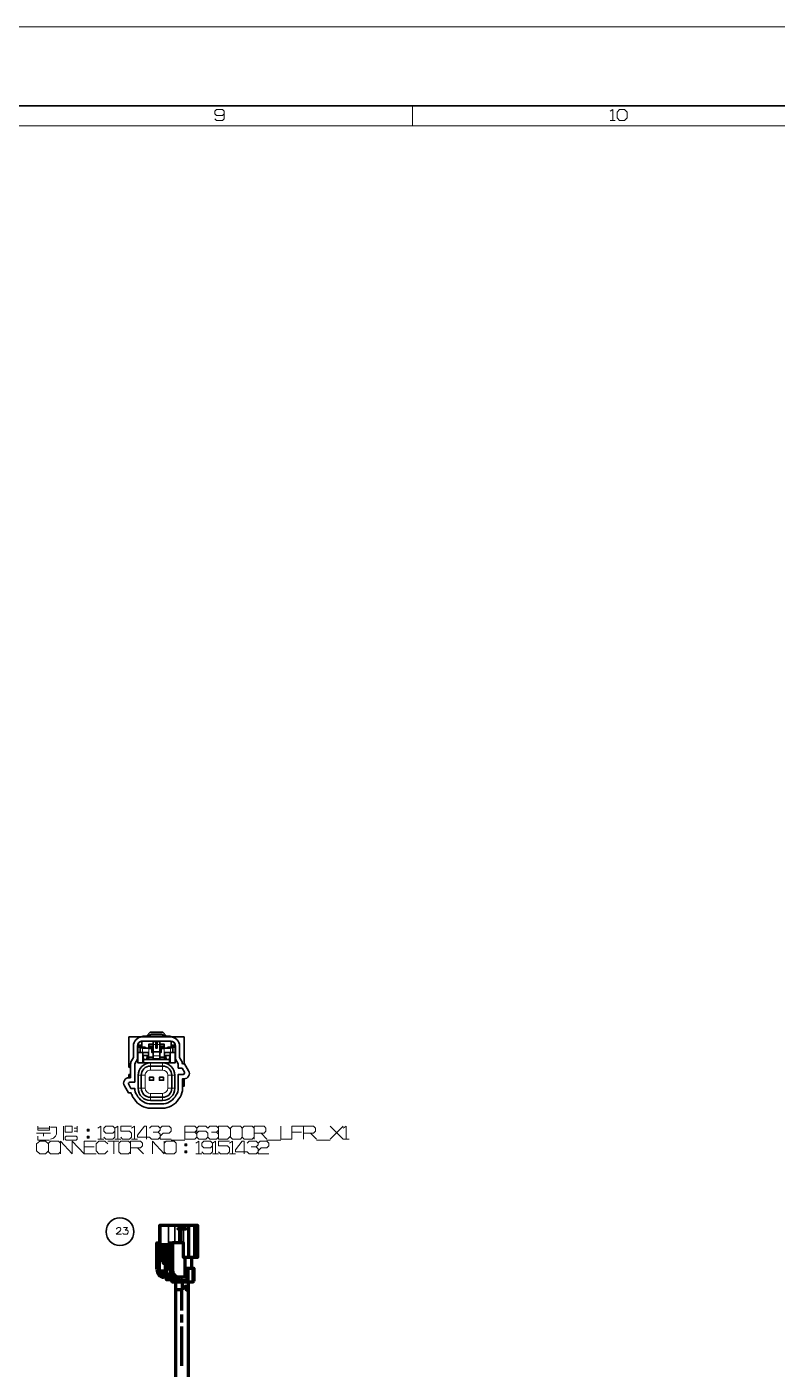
# Model space of a CAD drawing. Header units: millimetres. Extents: x 0 to 174, y 0 to 33.
# Drawn here: x 32.38 to 39.85, y 19.75 to 33.11 of the extents above; entities that cross this region are included whole.
import ezdxf

# ---------------------------------------------------------------- set-up
doc = ezdxf.new("R2010")
doc.units = ezdxf.units.MM
doc.layers.add('PDF_Geomertry', color=7, linetype='Continuous', true_color=0x405f80)

# ---------------------------------------------------------------- blocks, each defined once
blk = doc.blocks.new('SYM_23_019')
at = {"layer": 'PDF_Geomertry', "lineweight": 70}
for points in [[(-0.164, 0.11), (-0.164, 0.285), (-0.156, 0.285), (-0.077, 0.285), (-0.014, 0.285), (0.033, 0.285), (0.052, 0.285), (0.071, 0.285), (0.124, 0.285), (0.128, 0.285), (0.174, 0.285), (0.192, 0.285), (0.196, 0.285), (0.202, 0.285), (0.209, 0.285), (0.209, -0.037), (0.202, -0.037), (0.196, -0.037), (0.192, -0.037), (0.174, -0.037), (0.128, -0.037), (0.124, -0.037), (0.085, -0.037), (0.085, -0.232), (0.026, -0.232), (0.014, -0.232, -0.313864), (-0.046, -0.185), (-0.053, -0.178), (-0.061, -0.171), (-0.062, -0.162), (-0.062, -0.153), (-0.062, 0.089), (-0.171, 0.089), (-0.171, -0.153), (-0.17, -0.162), (-0.169, -0.171)], [(-0.064, -0.061), (-0.072, -0.059), (-0.085, -0.055, 0.199822), (-0.155, -0.055), (-0.157, -0.056), (-0.159, -0.058), (-0.16, -0.059), (-0.16, -0.06), (-0.159, -0.061), (-0.157, -0.062), (-0.152, -0.063), (-0.147, -0.064), (-0.142, -0.064), (-0.143, -0.064), (-0.145, -0.065)], [(-0.117, -0.232, -0.316171), (-0.176, -0.185), (-0.14, -0.185), (-0.14, -0.198), (-0.128, -0.198), (-0.128, -0.171)]]:
    blk.add_lwpolyline(points, format="xyb", dxfattribs=at)
at = {"layer": 'PDF_Geomertry', "lineweight": 35}
for points in [[(-0.156, 0.285), (-0.156, 0.11)], [(-0.077, 0.285), (-0.077, 0.11)], [(-0.014, 0.285), (-0.014, 0.11)], [(0.052, 0.285), (0.052, 0.11)], [(0.071, 0.285), (0.071, 0.11)], [(0.128, -0.037), (0.128, 0.285)], [(0.174, -0.037), (0.174, 0.285)], [(0.196, 0.285), (0.196, -0.037)], [(0.202, 0.285), (0.202, -0.037)], [(-0.155, -0.055), (-0.155, 0.077)], [(-0.139, 0.052), (-0.139, 0.062)], [(-0.139, 0.033), (-0.139, 0.043)], [(-0.139, 0.013), (-0.139, 0.023)], [(-0.117, 0.052), (-0.117, 0.062)], [(-0.117, 0.033), (-0.117, 0.043)], [(-0.117, 0.013), (-0.117, 0.023)], [(-0.085, -0.055), (-0.085, 0.077)], [(-0.096, -0.064), (-0.107, -0.064)], [(-0.084, -0.089), (-0.096, -0.089)], [(-0.062, -0.089), (-0.064, -0.089)], [(-0.194, -0.153), (-0.171, -0.153)], [(-0.062, -0.153), (-0.039, -0.153)], [(-0.052, -0.257), (-0.034, -0.257), (-0.034, -0.256)], [(-0.012, -0.256), (-0.012, -0.257), (-0.034, -0.257), (-0.034, -0.261), (-0.032, -0.266), (-0.031, -0.27), (-0.028, -0.274), (-0.025, -0.276), (-0.022, -0.279), (-0.018, -0.28), (-0.015, -0.28)], [(0.105, -0.257), (-0.012, -0.257), (-0.011, -0.261), (-0.01, -0.266), (-0.008, -0.27), (-0.006, -0.274), (-0.003, -0.276), (0, -0.279), (0.004, -0.28), (0.008, -0.28)], [(0.175, -0.257), (0.163, -0.257)]]:
    blk.add_lwpolyline(points, dxfattribs=at)
at = {"layer": 'PDF_Geomertry', "lineweight": 70}
for points in [[(0.033, 0.11), (0.033, 0.285)], [(0.124, -0.037), (0.124, 0.285)], [(0.192, -0.037), (0.192, 0.285)], [(-0.194, -0.153), (-0.194, 0.11), (-0.156, 0.11)], [(-0.062, 0.077), (-0.085, 0.077), (-0.155, 0.077), (-0.16, 0.077), (-0.16, -0.059)], [(-0.118, -0.033), (-0.105, -0.034), (-0.092, -0.035), (-0.092, 0.002), (-0.118, 0.002), (-0.154, 0.002), (-0.154, -0.033), (-0.151, -0.034), (-0.148, -0.035), (-0.138, -0.033), (-0.128, -0.032)], [(-0.118, 0.002), (-0.118, -0.033), (-0.127, -0.032), (-0.135, -0.031), (-0.144, -0.032), (-0.153, -0.033), (-0.154, -0.033)], [(-0.137, 0.077), (-0.13, 0.085), (-0.117, 0.085), (-0.117, 0.077)], [(-0.124, 0.077), (-0.117, 0.085)], [(-0.107, 0.077), (-0.105, 0.077), (-0.103, 0.078)], [(-0.1, 0.089), (-0.103, 0.077)], [(-0.095, 0.089), (-0.099, 0.077)], [(-0.095, 0.077), (-0.092, 0.077), (-0.09, 0.079), (-0.087, 0.081), (-0.085, 0.083), (-0.083, 0.089)], [(-0.088, 0.077), (-0.085, 0.077), (-0.082, 0.079), (-0.08, 0.081), (-0.078, 0.083), (-0.076, 0.089)], [(-0.077, 0.11), (-0.039, 0.11), (-0.039, -0.153)], [(0.085, -0.037), (0.072, -0.037), (0.072, 0.11), (-0.039, 0.11)], [(-0.145, -0.064), (-0.145, -0.065), (-0.13, -0.065), (-0.124, -0.061), (-0.117, -0.058)], [(-0.107, -0.048), (-0.124, -0.052), (-0.14, -0.058), (-0.14, -0.058), (-0.117, -0.058), (-0.117, -0.05)], [(-0.096, -0.092), (-0.099, -0.094), (-0.103, -0.094), (-0.125, -0.094), (-0.128, -0.094), (-0.128, -0.074), (-0.128, -0.053)], [(-0.128, -0.198), (-0.107, -0.198), (-0.107, -0.094)], [(-0.107, -0.034), (-0.107, -0.049), (-0.107, -0.064), (-0.108, -0.07), (-0.109, -0.078), (-0.112, -0.085), (-0.115, -0.089), (-0.12, -0.093), (-0.125, -0.094)], [(-0.096, -0.146), (-0.096, -0.089), (-0.096, -0.052)], [(-0.085, -0.055), (-0.084, -0.089), (-0.064, -0.089), (-0.064, -0.061)], [(-0.071, -0.059), (-0.071, -0.089)], [(0.154, -0.142), (0.154, -0.037)], [(-0.14, -0.185), (-0.128, -0.171), (-0.169, -0.171), (-0.173, -0.178), (-0.176, -0.185)], [(-0.079, -0.232), (-0.117, -0.232), (-0.129, -0.232)], [(-0.057, -0.175), (-0.057, -0.202), (-0.066, -0.202), (-0.109, -0.202), (-0.109, -0.227), (-0.066, -0.227), (-0.066, -0.202)], [(-0.003, -0.23), (-0.003, -0.232), (-0.027, -0.232), (-0.103, -0.232), (-0.103, -0.256), (-0.027, -0.256), (-0.027, -0.232)], [(-0.1, -0.202), (-0.1, -0.146), (-0.062, -0.146)], [(-0.079, -0.227), (-0.079, -0.232)], [(-0.067, -0.227), (-0.067, -0.232)], [(-0.02, -0.221), (-0.021, -0.227), (-0.066, -0.227)], [(-0.052, -0.256), (-0.052, -0.257), (-0.05, -0.266), (-0.045, -0.274), (-0.036, -0.279), (-0.028, -0.28)], [(-0.051, -0.232), (-0.051, -0.227)], [(0.163, -0.142), (0.163, -0.28), (0.116, -0.28), (0.091, -0.28), (0.008, -0.28), (-0.015, -0.28), (-0.028, -0.28), (-0.04, -0.28), (-0.04, -0.277)], [(0.025, -0.232), (0.025, -0.256), (-0.027, -0.256)], [(-0.014, -0.224), (-0.015, -0.232)], [(0.084, -0.142), (0.105, -0.142), (0.116, -0.142), (0.163, -0.142), (0.175, -0.142), (0.175, -0.257), (0.174, -0.262), (0.17, -0.271), (0.163, -0.277)], [(0.105, -0.142), (0.105, -0.257), (0.104, -0.266), (0.1, -0.274), (0.096, -0.279), (0.093, -0.28), (0.091, -0.28)], [(0.116, -0.28), (0.116, -0.142)]]:
    blk.add_lwpolyline(points, dxfattribs=at)
at = {"layer": 'PDF_Geomertry', "color": 60, "lineweight": 70}
for points in [[(0.046, 0.25), (0.068, 0.25), (0.036, 0.25), (0.013, 0.25)], [(0.042, 0.25), (0.064, 0.25), (0.096, 0.25), (0.074, 0.25)]]:
    blk.add_lwpolyline(points, close=True, dxfattribs=at)
at = {"layer": 'PDF_Geomertry', "lineweight": 70}
for points in [[(-0.096, 0.052), (-0.096, 0.062), (-0.117, 0.062), (-0.139, 0.062), (-0.144, 0.062), (-0.144, 0.052), (-0.139, 0.052), (-0.117, 0.052)], [(-0.096, 0.033), (-0.096, 0.043), (-0.117, 0.043), (-0.139, 0.043), (-0.144, 0.043), (-0.144, 0.033), (-0.139, 0.033), (-0.117, 0.033)], [(-0.096, 0.013), (-0.096, 0.023), (-0.117, 0.023), (-0.139, 0.023), (-0.144, 0.023), (-0.144, 0.013), (-0.139, 0.013), (-0.117, 0.013)]]:
    blk.add_lwpolyline(points, close=True, dxfattribs=at)
for centre, major_axis, ratio, start_param, end_param in [((-0.129, -0.154), (-0.0011, 0.0782), 0.827389, 1.552839, 3.126973), ((0.026, -0.153), (0, 0.0785), 0.829107, 1.568452, 3.138356)]:
    blk.add_ellipse(centre, major_axis=major_axis, ratio=ratio, start_param=start_param, end_param=end_param, dxfattribs=at)

msp = doc.modelspace()

# ---------------------------------------------------------------- linework, layer by layer
at = {"layer": 'PDF_Geomertry', "color": 7, "lineweight": 13}
for points in [[(0, 33.111), (173.622, 33.111)], [(34.345, 32.246), (34.328, 32.229), (34.269, 32.229), (34.252, 32.246), (34.252, 32.272), (34.269, 32.288), (34.328, 32.288), (34.345, 32.272), (34.345, 32.196), (34.328, 32.179), (34.269, 32.179), (34.252, 32.196)], [(36.22, 32.127), (36.22, 32.324)], [(38.189, 32.272), (38.214, 32.288), (38.214, 32.179)], [(38.189, 32.179), (38.24, 32.179)], [(33.532, 23.013), (33.532, 23.014)], [(33.664, 23.008), (33.639, 23.008)], [(33.706, 23.008), (33.68, 23.008)], [(33.812, 23.013), (33.812, 23.014)], [(33.484, 22.964), (33.482, 22.964)], [(33.532, 22.9), (33.532, 22.943)], [(33.597, 22.941), (33.597, 22.854)], [(33.664, 22.979), (33.639, 22.979)], [(33.639, 22.868), (33.706, 22.868)], [(33.706, 22.979), (33.68, 22.979)], [(33.747, 22.854), (33.747, 22.941)], [(33.813, 22.9), (33.813, 22.943)], [(33.86, 22.964), (33.862, 22.964)], [(33.611, 22.726), (33.611, 22.765), (33.611, 22.796)], [(33.733, 22.726), (33.733, 22.765), (33.733, 22.796)], [(33.489, 22.544), (33.521, 22.544), (33.56, 22.544), (33.56, 22.674), (33.521, 22.674), (33.489, 22.674)], [(33.784, 22.674), (33.824, 22.674), (33.855, 22.674)], [(33.733, 22.493), (33.733, 22.454), (33.733, 22.422)], [(33.784, 22.544), (33.824, 22.544), (33.855, 22.544)], [(32.479, 22.098), (32.617, 22.098)], [(32.489, 22.167), (32.489, 22.127), (32.607, 22.127), (32.607, 22.167), (32.607, 22.147), (32.489, 22.147)], [(32.489, 22.068), (32.489, 22.029), (32.607, 22.029)], [(32.548, 22.098), (32.548, 22.068)], [(32.617, 22.157), (32.676, 22.157), (32.676, 22.118), (32.676, 22.088), (32.666, 22.068), (32.646, 22.049), (32.617, 22.039)], [(32.745, 22.167), (32.745, 22.029)], [(32.853, 22.147), (32.883, 22.147)], [(32.853, 22.118), (32.883, 22.118)], [(32.883, 22.167), (32.883, 22.108)], [(32.991, 22.137), (32.991, 22.118)], [(32.991, 22.068), (32.991, 22.049)], [(33.089, 22.147), (33.119, 22.167), (33.119, 22.039)], [(33.257, 22.118), (33.237, 22.098), (33.168, 22.098), (33.148, 22.118), (33.148, 22.147), (33.168, 22.167), (33.237, 22.167), (33.257, 22.147), (33.257, 22.058), (33.237, 22.039), (33.168, 22.039), (33.148, 22.058)], [(33.257, 22.147), (33.286, 22.167), (33.286, 22.039)], [(33.424, 22.167), (33.316, 22.167), (33.316, 22.118), (33.404, 22.118), (33.424, 22.098), (33.424, 22.058), (33.404, 22.039), (33.335, 22.039), (33.316, 22.058)], [(33.424, 22.147), (33.453, 22.167), (33.453, 22.039)], [(33.572, 22.039), (33.572, 22.167), (33.552, 22.167), (33.483, 22.078), (33.483, 22.058), (33.601, 22.058), (33.621, 22.039), (33.69, 22.039), (33.709, 22.058), (33.709, 22.088), (33.69, 22.108), (33.64, 22.108), (33.69, 22.108), (33.709, 22.127), (33.709, 22.147), (33.69, 22.167), (33.621, 22.167), (33.601, 22.147)], [(33.709, 22.147), (33.729, 22.167), (33.798, 22.167), (33.818, 22.147), (33.818, 22.118), (33.798, 22.098), (33.739, 22.098), (33.709, 22.068), (33.709, 22.039), (33.818, 22.039)], [(34.054, 22.108), (34.074, 22.088), (34.074, 22.058), (34.054, 22.039), (33.955, 22.039), (33.955, 22.167), (34.054, 22.167), (34.074, 22.147), (34.074, 22.127), (34.054, 22.108), (33.955, 22.108)], [(34.182, 22.058), (34.202, 22.039), (34.27, 22.039), (34.29, 22.058), (34.29, 22.088), (34.27, 22.108), (34.221, 22.108), (34.27, 22.108), (34.29, 22.127), (34.29, 22.147), (34.27, 22.167), (34.202, 22.167), (34.182, 22.147), (34.162, 22.167), (34.093, 22.167), (34.074, 22.147), (34.074, 22.058), (34.093, 22.039), (34.162, 22.039), (34.182, 22.058), (34.182, 22.098), (34.162, 22.118), (34.093, 22.118), (34.074, 22.098)], [(34.644, 22.039), (34.644, 22.167), (34.743, 22.167), (34.762, 22.147), (34.762, 22.118), (34.743, 22.098), (34.644, 22.098)], [(34.713, 22.098), (34.772, 22.039)], [(34.91, 22.167), (34.91, 22.039), (35.018, 22.039), (35.018, 22.167), (35.137, 22.167)], [(35.117, 22.108), (35.018, 22.108)], [(35.137, 22.039), (35.137, 22.167), (35.235, 22.167), (35.255, 22.147), (35.255, 22.118), (35.235, 22.098), (35.137, 22.098)], [(35.205, 22.098), (35.264, 22.039)], [(35.402, 22.167), (35.53, 22.039), (35.589, 22.039)], [(35.53, 22.167), (35.402, 22.039)], [(35.53, 22.147), (35.56, 22.167), (35.56, 22.039)], [(32.597, 21.99), (32.568, 22.019), (32.509, 22.019), (32.479, 21.99), (32.479, 21.921), (32.509, 21.891), (32.568, 21.891), (32.597, 21.921)], [(32.715, 21.891), (32.715, 22.019), (32.833, 21.891), (32.833, 22.019)], [(32.833, 21.891), (32.833, 22.019), (32.952, 21.891), (32.952, 22.019)], [(33.07, 22.019), (32.952, 22.019), (32.952, 21.891), (33.07, 21.891)], [(33.05, 21.96), (32.952, 21.96)], [(33.188, 21.99), (33.158, 22.019), (33.099, 22.019), (33.07, 21.99), (33.07, 21.921), (33.099, 21.891), (33.158, 21.891), (33.188, 21.921)], [(33.089, 22.039), (33.148, 22.039)], [(33.188, 22.019), (33.296, 22.019)], [(33.247, 22.019), (33.247, 21.891)], [(33.257, 22.039), (33.316, 22.039)], [(33.414, 21.891), (33.414, 22.019), (33.512, 22.019), (33.532, 21.999), (33.532, 21.97), (33.512, 21.95), (33.414, 21.95)], [(33.424, 22.039), (33.483, 22.039)], [(33.483, 21.95), (33.542, 21.891)], [(33.631, 21.891), (33.631, 22.019), (33.749, 21.891), (33.749, 22.019)], [(33.818, 22.029), (33.955, 22.029)], [(33.965, 21.99), (33.965, 21.97)], [(33.965, 21.921), (33.965, 21.901)], [(34.064, 21.999), (34.093, 22.019), (34.093, 21.891)], [(34.231, 21.97), (34.211, 21.95), (34.143, 21.95), (34.123, 21.97), (34.123, 21.999), (34.143, 22.019), (34.211, 22.019), (34.231, 21.999), (34.231, 21.911), (34.211, 21.891), (34.143, 21.891), (34.123, 21.911)], [(34.231, 21.999), (34.261, 22.019), (34.261, 21.891)], [(34.398, 22.019), (34.29, 22.019), (34.29, 21.97), (34.379, 21.97), (34.398, 21.95), (34.398, 21.911), (34.379, 21.891), (34.31, 21.891), (34.29, 21.911)], [(34.398, 21.999), (34.428, 22.019), (34.428, 21.891)], [(34.546, 21.891), (34.546, 22.019), (34.526, 22.019), (34.457, 21.931), (34.457, 21.911), (34.576, 21.911), (34.595, 21.891), (34.664, 21.891), (34.684, 21.911), (34.684, 21.94), (34.664, 21.96), (34.615, 21.96), (34.664, 21.96), (34.684, 21.98), (34.684, 21.999), (34.664, 22.019), (34.595, 22.019), (34.576, 21.999)], [(34.684, 21.999), (34.703, 22.019), (34.772, 22.019), (34.792, 21.999), (34.792, 21.97), (34.772, 21.95), (34.713, 21.95), (34.684, 21.921), (34.684, 21.891), (34.792, 21.891)], [(34.772, 22.029), (34.91, 22.029)], [(35.264, 22.029), (35.402, 22.029)], [(34.064, 21.891), (34.123, 21.891)], [(34.231, 21.891), (34.29, 21.891)], [(34.398, 21.891), (34.457, 21.891)]]:
    msp.add_lwpolyline(points, dxfattribs=at)
at = {"layer": 'PDF_Geomertry', "color": 7, "lineweight": 35}
for points in [[(0.787, 0.788), (0.787, 32.324), (172.835, 32.324), (172.835, 0.788)], [(33.643, 22.653), (33.643, 22.624), (33.601, 22.624), (33.601, 22.653)], [(33.743, 22.653), (33.743, 22.624), (33.701, 22.624), (33.701, 22.653)]]:
    msp.add_lwpolyline(points, close=True, dxfattribs=at)
at = {"layer": 'PDF_Geomertry', "color": 7, "lineweight": 13}
for points in [[(38.283, 32.288), (38.333, 32.288), (38.359, 32.263), (38.359, 32.204), (38.333, 32.179), (38.283, 32.179), (38.257, 32.204), (38.257, 32.263), (38.283, 32.288)], [(0.984, 0.985), (0.984, 32.127), (172.638, 32.127), (172.638, 0.985)], [(32.764, 22.167), (32.833, 22.167), (32.833, 22.108), (32.764, 22.108), (32.764, 22.167)], [(32.774, 22.068), (32.873, 22.068), (32.883, 22.058), (32.883, 22.039), (32.873, 22.029), (32.774, 22.029), (32.764, 22.039), (32.764, 22.058), (32.774, 22.068)], [(32.981, 22.137), (33.001, 22.137), (33.001, 22.118), (32.981, 22.118), (32.981, 22.137)], [(32.981, 22.068), (33.001, 22.068), (33.001, 22.049), (32.981, 22.049), (32.981, 22.068)], [(34.29, 22.167), (34.379, 22.167), (34.408, 22.137), (34.408, 22.068), (34.379, 22.039), (34.29, 22.039), (34.29, 22.167)], [(34.428, 22.167), (34.507, 22.167), (34.526, 22.147), (34.526, 22.058), (34.507, 22.039), (34.428, 22.039), (34.408, 22.058), (34.408, 22.147), (34.428, 22.167)], [(34.546, 22.167), (34.625, 22.167), (34.644, 22.147), (34.644, 22.058), (34.625, 22.039), (34.546, 22.039), (34.526, 22.058), (34.526, 22.147), (34.546, 22.167)], [(32.617, 22.019), (32.696, 22.019), (32.715, 21.999), (32.715, 21.911), (32.696, 21.891), (32.617, 21.891), (32.597, 21.911), (32.597, 21.999), (32.617, 22.019)], [(33.316, 22.019), (33.394, 22.019), (33.414, 21.999), (33.414, 21.911), (33.394, 21.891), (33.316, 21.891), (33.296, 21.911), (33.296, 21.999), (33.316, 22.019)], [(33.768, 22.019), (33.847, 22.019), (33.867, 21.999), (33.867, 21.911), (33.847, 21.891), (33.768, 21.891), (33.749, 21.911), (33.749, 21.999), (33.768, 22.019)], [(33.955, 21.99), (33.975, 21.99), (33.975, 21.97), (33.955, 21.97), (33.955, 21.99)], [(33.955, 21.921), (33.975, 21.921), (33.975, 21.901), (33.955, 21.901), (33.955, 21.921)]]:
    msp.add_lwpolyline(points, close=True, dxfattribs=at)
at = {"layer": 'PDF_Geomertry', "color": 7, "lineweight": 35}
for points in [[(33.412, 22.779), (33.413, 22.789), (33.415, 22.798), (33.418, 22.808), (33.422, 22.816), (33.442, 22.85), (33.442, 22.964, -0.414581), (33.532, 23.055), (33.812, 23.055, -0.413044), (33.902, 22.964), (33.902, 22.85), (33.922, 22.816), (33.922, 22.816), (33.926, 22.808), (33.929, 22.798), (33.931, 22.788), (33.952, 22.788), (33.992, 22.719, -0.577613), (33.946, 22.639), (33.932, 22.639), (33.932, 22.542, -0.143915), (33.907, 22.457), (33.892, 22.434, -0.254538), (33.73, 22.346), (33.614, 22.346, -0.254285), (33.452, 22.434), (33.437, 22.457), (33.434, 22.463), (33.429, 22.472), (33.425, 22.481), (33.421, 22.49), (33.418, 22.499), (33.392, 22.499), (33.352, 22.569, -0.577634), (33.398, 22.649), (33.412, 22.649)], [(33.855, 22.544), (33.855, 22.674, 0.414083), (33.733, 22.796), (33.611, 22.796, 0.414374), (33.489, 22.674), (33.489, 22.544, 0.413287), (33.611, 22.422), (33.733, 22.422, 0.414117)], [(33.521, 22.674), (33.521, 22.544, 0.414581), (33.611, 22.454), (33.733, 22.454, 0.414581), (33.824, 22.544), (33.824, 22.674, 0.414504), (33.733, 22.765), (33.611, 22.765, 0.414581)]]:
    msp.add_lwpolyline(points, format="xyb", close=True, dxfattribs=at)
for points in [[(33.412, 22.746), (33.398, 22.755), (33.398, 22.787), (33.398, 23.055), (33.532, 23.055)], [(33.484, 22.957), (33.526, 22.957), (33.526, 22.972), (33.49, 22.972), (33.49, 22.988)], [(33.825, 23.055), (33.816, 23.059), (33.806, 23.062), (33.797, 23.063), (33.795, 23.063), (33.549, 23.063), (33.539, 23.062), (33.53, 23.06), (33.521, 23.056), (33.52, 23.055)], [(33.526, 22.972), (33.526, 23.012), (33.639, 23.012), (33.639, 23.008), (33.639, 22.979), (33.639, 22.907), (33.639, 22.868), (33.639, 22.838), (33.706, 22.838), (33.706, 22.868), (33.706, 22.907)], [(33.771, 23.063), (33.735, 23.102), (33.609, 23.102), (33.574, 23.063)], [(33.589, 23.063), (33.589, 23.063), (33.596, 23.07), (33.605, 23.075), (33.613, 23.079), (33.623, 23.082), (33.633, 23.083), (33.712, 23.083), (33.712, 23.083), (33.722, 23.082), (33.731, 23.079), (33.74, 23.075), (33.748, 23.07), (33.756, 23.063)], [(33.854, 22.988), (33.854, 22.972), (33.819, 22.972), (33.819, 23.012), (33.706, 23.012), (33.706, 23.008), (33.706, 22.979), (33.706, 22.907), (33.639, 22.907)], [(33.68, 23.013), (33.68, 22.945), (33.664, 22.945), (33.664, 23.013)], [(33.946, 22.788), (33.946, 23.055), (33.812, 23.055)], [(33.556, 22.953), (33.546, 22.953), (33.536, 22.953), (33.528, 22.953), (33.484, 22.953)], [(33.485, 22.952), (33.485, 22.799)], [(33.593, 22.854), (33.593, 22.9), (33.532, 22.9), (33.508, 22.9), (33.485, 22.9)], [(33.556, 22.953), (33.559, 22.952), (33.561, 22.95), (33.566, 22.943), (33.593, 22.943), (33.594, 22.949), (33.595, 22.952), (33.596, 22.953), (33.637, 22.953), (33.635, 22.953), (33.634, 22.952), (33.632, 22.95), (33.626, 22.941), (33.626, 22.941), (33.597, 22.941), (33.543, 22.942), (33.533, 22.943), (33.532, 22.943), (33.532, 22.943), (33.523, 22.948), (33.514, 22.951), (33.508, 22.952)], [(33.537, 22.9), (33.537, 22.871), (33.54, 22.871), (33.578, 22.871), (33.579, 22.871), (33.579, 22.832)], [(33.537, 22.804), (33.537, 22.9)], [(33.544, 22.832), (33.543, 22.832), (33.54, 22.871)], [(33.576, 22.832), (33.578, 22.871)], [(33.639, 22.846), (33.638, 22.846), (33.638, 22.835), (33.593, 22.835), (33.593, 22.854), (33.597, 22.854), (33.639, 22.854)], [(33.639, 22.963), (33.596, 22.963), (33.596, 22.953)], [(33.597, 22.963), (33.597, 22.984), (33.639, 22.984)], [(33.626, 22.941), (33.626, 22.9), (33.632, 22.905), (33.632, 22.917), (33.637, 22.92), (33.637, 22.953), (33.639, 22.953)], [(33.639, 22.9), (33.626, 22.9)], [(33.639, 22.902), (33.637, 22.902), (33.632, 22.905)], [(33.639, 22.92), (33.637, 22.92)], [(33.706, 22.984), (33.748, 22.984), (33.748, 22.963)], [(33.706, 22.963), (33.748, 22.963), (33.748, 22.953)], [(33.788, 22.953), (33.786, 22.952), (33.783, 22.95), (33.778, 22.943), (33.751, 22.943), (33.751, 22.945), (33.751, 22.946), (33.75, 22.95), (33.749, 22.952), (33.748, 22.953), (33.708, 22.953), (33.706, 22.953)], [(33.706, 22.92), (33.708, 22.92), (33.708, 22.953), (33.71, 22.952), (33.713, 22.95), (33.718, 22.941), (33.718, 22.941), (33.718, 22.9)], [(33.706, 22.902), (33.707, 22.902), (33.712, 22.905), (33.718, 22.9), (33.706, 22.9)], [(33.706, 22.846), (33.706, 22.846), (33.707, 22.835), (33.751, 22.835), (33.751, 22.854), (33.751, 22.9), (33.813, 22.9), (33.836, 22.9)], [(33.706, 22.854), (33.747, 22.854), (33.751, 22.854)], [(33.708, 22.92), (33.712, 22.917), (33.712, 22.905)], [(33.836, 22.952), (33.827, 22.95), (33.818, 22.946), (33.813, 22.943), (33.812, 22.943), (33.811, 22.943), (33.801, 22.942), (33.747, 22.941), (33.718, 22.941)], [(33.765, 22.832), (33.765, 22.871), (33.766, 22.871)], [(33.768, 22.832), (33.766, 22.871), (33.804, 22.871), (33.801, 22.832), (33.8, 22.832)], [(33.86, 22.953), (33.816, 22.953), (33.806, 22.953), (33.796, 22.953), (33.788, 22.953)], [(33.807, 22.9), (33.807, 22.871), (33.804, 22.871)], [(33.808, 22.804), (33.808, 22.9)], [(33.86, 22.957), (33.819, 22.957), (33.819, 22.972)], [(33.859, 22.9), (33.836, 22.9), (33.836, 22.952), (33.859, 22.952), (33.859, 22.952)], [(33.398, 22.787), (33.413, 22.787)], [(33.541, 22.799), (33.541, 22.806), (33.532, 22.801), (33.528, 22.799)], [(33.8, 22.799), (33.8, 22.832), (33.544, 22.832), (33.544, 22.799)], [(33.816, 22.799), (33.808, 22.804), (33.804, 22.806), (33.804, 22.799)], [(33.412, 22.68), (33.397, 22.68), (33.397, 22.649)], [(33.932, 22.566), (33.948, 22.566), (33.948, 22.639)]]:
    msp.add_lwpolyline(points, dxfattribs=at)
for points in [[(33.508, 22.9), (33.508, 22.952), (33.485, 22.952), (33.485, 22.952), (33.484, 22.949), (33.484, 22.964, -0.415447), (33.532, 23.013), (33.812, 23.013, -0.412705), (33.86, 22.964), (33.86, 22.949), (33.859, 22.952), (33.859, 22.799), (33.859, 22.838), (33.862, 22.834), (33.862, 22.964, 0.413084), (33.812, 23.014), (33.532, 23.014, 0.411118), (33.482, 22.964), (33.482, 22.834), (33.485, 22.838), (33.485, 22.799), (33.859, 22.799)], [(33.482, 22.834), (33.456, 22.788), (33.456, 22.605), (33.408, 22.605), (33.399, 22.603), (33.393, 22.595), (33.393, 22.586), (33.395, 22.582), (33.417, 22.543), (33.456, 22.543, 0.139174), (33.475, 22.478)], [(33.862, 22.834), (33.889, 22.788), (33.889, 22.745), (33.927, 22.745), (33.95, 22.706), (33.951, 22.702), (33.951, 22.693), (33.945, 22.685), (33.936, 22.682), (33.889, 22.682), (33.889, 22.545, -0.147153), (33.869, 22.478), (33.857, 22.46, -0.254757), (33.727, 22.389), (33.617, 22.389, -0.255594), (33.487, 22.46), (33.475, 22.478)]]:
    msp.add_lwpolyline(points, format="xyb", dxfattribs=at)
at = {"layer": 'PDF_Geomertry', "color": 7, "lineweight": 13}
for points in [[(33.611, 22.493), (33.733, 22.493, 0.411379), (33.784, 22.544), (33.784, 22.674, 0.414112), (33.733, 22.726), (33.611, 22.726, 0.416814), (33.56, 22.674)], [(33.56, 22.544, 0.414112), (33.611, 22.493), (33.611, 22.454), (33.611, 22.422)]]:
    msp.add_lwpolyline(points, format="xyb", dxfattribs=at)
at = {"layer": 'PDF_Geomertry', "color": 18, "lineweight": 13, "true_color": 0x260000}
for points in [[(33.322, 21.09), (33.269, 21.09), (33.307, 21.121), (33.314, 21.13), (33.318, 21.137), (33.318, 21.143), (33.314, 21.151), (33.311, 21.155), (33.303, 21.159), (33.29, 21.159), (33.282, 21.155), (33.279, 21.152), (33.274, 21.145), (33.274, 21.142)], [(33.335, 21.102), (33.339, 21.097), (33.342, 21.093), (33.354, 21.09), (33.367, 21.09), (33.38, 21.093), (33.387, 21.1), (33.39, 21.11), (33.39, 21.117), (33.387, 21.127), (33.383, 21.13), (33.377, 21.133), (33.361, 21.133), (33.384, 21.159), (33.343, 21.159)]]:
    msp.add_lwpolyline(points, dxfattribs=at)
at = {"layer": 'PDF_Geomertry', "lineweight": 70}
for points in [[(33.861, 20.615), (33.861, 20.537)], [(33.975, 20.561), (33.968, 20.537), (33.985, 20.537), (33.99, 20.537), (33.99, 20.615)], [(33.86, 20.537), (33.86, 16.876)], [(33.938, 20.537), (33.922, 20.537), (33.866, 20.537)], [(33.961, 20.571), (33.961, 20.561), (33.975, 20.561), (33.975, 20.571), (33.961, 20.571), (33.955, 20.571), (33.955, 20.54)], [(33.99, 16.876), (33.99, 20.537), (33.99, 20.537), (33.99, 20.537), (33.99, 20.537)]]:
    msp.add_lwpolyline(points, dxfattribs=at)
at = {"layer": 'PDF_Geomertry', "lineweight": 35}
for points in [[(33.863, 20.538), (33.863, 20.615)], [(33.922, 20.537), (33.922, 20.615)], [(33.938, 20.537), (33.938, 20.615)], [(33.985, 20.537), (33.985, 20.615)]]:
    msp.add_lwpolyline(points, dxfattribs=at)
at = {"layer": 'PDF_Geomertry', "color": 18, "lineweight": 35, "true_color": 0x260000}
for points in [[(33.925, 20.331), (33.925, 20.672)], [(33.925, 20.213), (33.925, 20.292)], [(33.925, 19.78), (33.925, 20.174)]]:
    msp.add_lwpolyline(points, dxfattribs=at)
at = {"layer": 'PDF_Geomertry', "color": 3, "lineweight": 70}
for points in [[(33.925, 20.331), (33.925, 20.537)], [(33.925, 20.213), (33.925, 20.292)], [(33.925, 19.78), (33.925, 20.174)]]:
    msp.add_lwpolyline(points, dxfattribs=at)
at = {"layer": 'PDF_Geomertry', "color": 18, "lineweight": 35, "true_color": 0x260000}
msp.add_circle((33.308, 21.116), 0.138, dxfattribs=at)

# ---------------------------------------------------------------- block references
msp.add_blockref('SYM_23_019', (33.87, 20.895))

doc.saveas('drawing.dxf')
